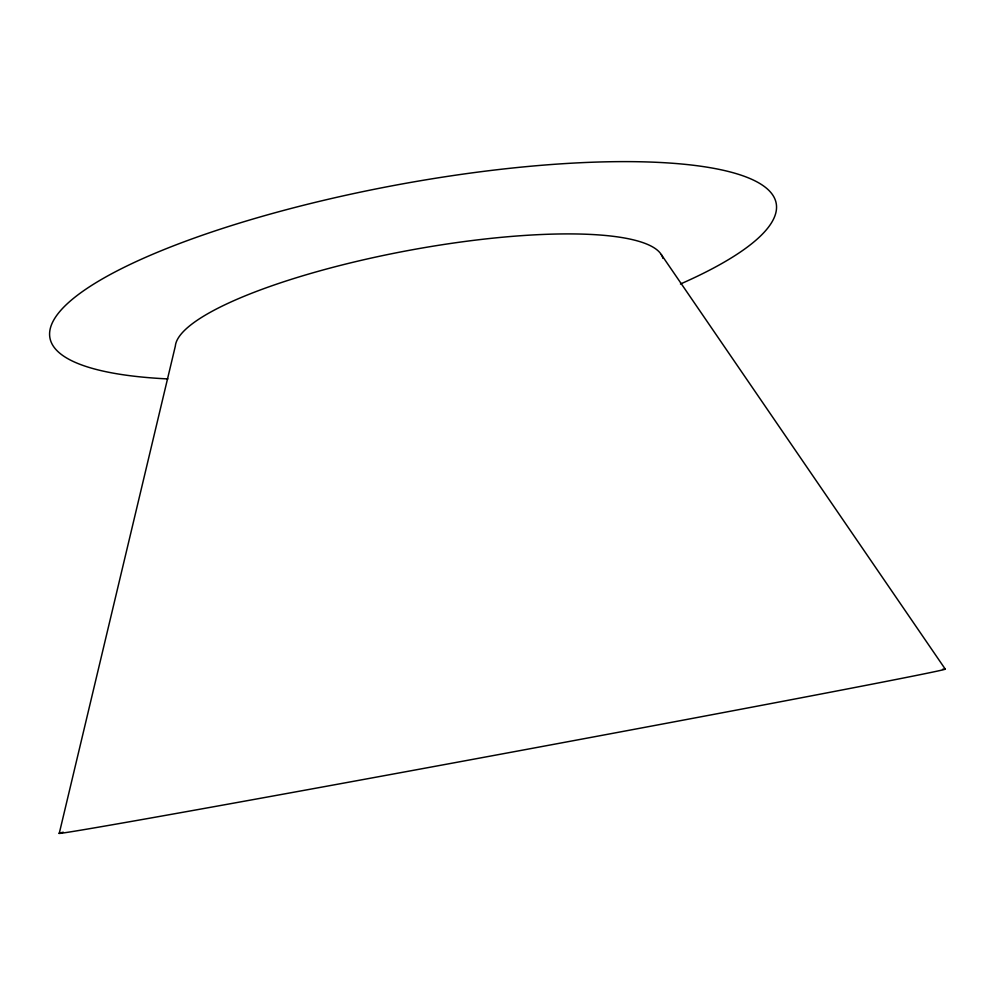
<?xml version="1.0" encoding="UTF-8"?>
<svg xmlns="http://www.w3.org/2000/svg" width="995" height="995" viewBox="0 0 995 995"><rect width="100%" height="100%" fill="white"/><g stroke="black" fill="none" stroke-linecap="round" stroke-linejoin="round"><path stroke-width="1.49" d="M59.29 833.238L175.356 346.011A247.942 54.874 -10.5 0 1 415.189 249.248A247.942 54.874 -10.5 0 1 662.919 258.352M661.302 254.583L945.25 669.1M167.857 378.921A369.319 87.249 -10.5 0 1 145.059 257.581A369.319 87.249 -10.5 0 1 658.964 162.421A369.319 87.249 -10.5 0 1 680.431 284.01M942.551 669.336A450.71 2.624 -10.5 0 1 495.958 755.068A450.71 2.624 -10.5 0 1 63.282 832.218"/></g></svg>
